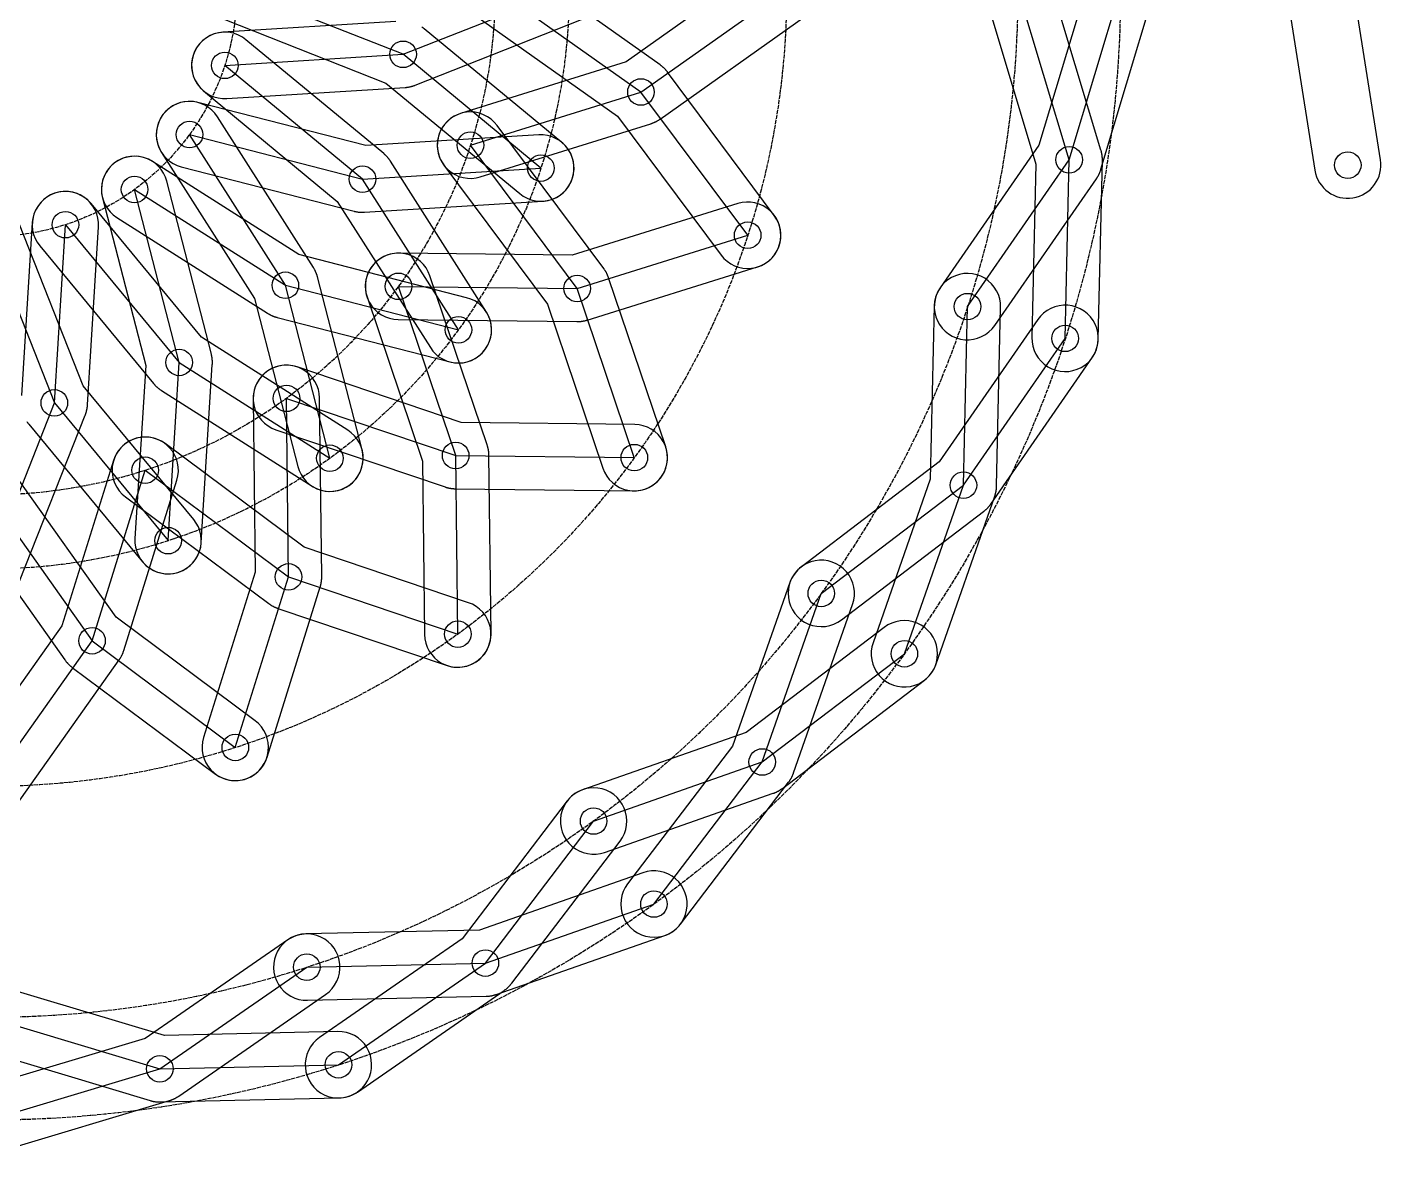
# Model space of a CAD drawing. Header units: millimetres. Extents: x -351 to 419, y -453 to 351.
# Drawn here: x 11.5 to 419.2, y -350.4 to -11.5 of the extents above; entities that cross this region are included whole.
import ezdxf

# ---------------------------------------------------------------- set-up
doc = ezdxf.new("R2010")
doc.units = ezdxf.units.MM
doc.linetypes.add('DASHED', pattern=[1.524, 1.27, -0.254])
for name, color, linetype in [('LINK', 1, 'Continuous'), ('SKELETON_25', 8, 'Continuous'), ('SKELETON_50', 8, 'Continuous'), ('SKELETON_95', 8, 'Continuous'), ('STATE_25', 3, 'Continuous'), ('STATE_50', 5, 'Continuous'), ('STATE_95', 5, 'Continuous')]:
    doc.layers.add(name, color=color, linetype=linetype)

msp = doc.modelspace()

# ---------------------------------------------------------------- linework, layer by layer
at = {"layer": 'LINK'}
for p, q in [((419.11, -51.57), (410.94, 0)), ((390.94, -1.56), (399.35, -54.7))]:
    msp.add_line(p, q, dxfattribs=at)
msp.add_circle((409.23, -53.14), 4, dxfattribs=at)
msp.add_arc((409.23, -53.14), 10, -171, 9, dxfattribs=at)
at = {"layer": 'SKELETON_25'}
for points in [[(71.08, -23.09), (124.77, -19.76), (174.81, 0)], [(166.26, -54.02), (124.77, -19.76), (74.73, 0)], [(141.43, -102.75), (112.56, -57.35), (71.08, -23.09)], [(102.75, -141.43), (89.33, -89.33), (60.46, -43.93)], [(60.46, -43.93), (112.56, -57.35), (166.26, -54.02)], [(54.02, -166.26), (57.35, -112.56), (43.93, -60.46)], [(43.93, -60.46), (89.33, -89.33), (141.43, -102.75)], [(0, -174.81), (19.76, -124.77), (23.09, -71.08)], [(23.09, -71.08), (57.35, -112.56), (102.75, -141.43)], [(0, -74.73), (19.76, -124.77), (54.02, -166.26)]]:
    msp.add_lwpolyline(points, dxfattribs=at)
at = {"layer": 'SKELETON_25', "linetype": 'DASHED'}
for radius in [174.81, 74.73]:
    msp.add_circle((0, 0), radius, dxfattribs=at)
at = {"layer": 'SKELETON_50'}
for points in [[(145.05, -47.13), (196.41, -31.11), (240.3, 0)], [(228.54, -74.26), (196.41, -31.11), (152.51, 0)], [(194.41, -141.25), (177.18, -90.28), (145.05, -47.13)], [(123.39, -89.65), (177.18, -90.28), (228.54, -74.26)], [(141.25, -194.41), (140.61, -140.61), (123.39, -89.65)], [(74.26, -228.54), (90.28, -177.18), (89.65, -123.39)], [(89.65, -123.39), (140.61, -140.61), (194.41, -141.25)], [(0, -240.3), (31.11, -196.41), (47.13, -145.05)], [(47.13, -145.05), (90.28, -177.18), (141.25, -194.41)], [(0, -152.51), (31.11, -196.41), (74.26, -228.54)]]:
    msp.add_lwpolyline(points, dxfattribs=at)
at = {"layer": 'SKELETON_50', "linetype": 'DASHED'}
for radius in [240.3, 152.51]:
    msp.add_circle((0, 0), radius, dxfattribs=at)
at = {"layer": 'SKELETON_95'}
for points in [[(294.73, -95.76), (325.35, -51.53), (340.81, 0)], [(324.13, -105.32), (325.35, -51.53), (309.89, 0)], [(275.72, -200.32), (293.5, -149.55), (294.73, -95.76)], [(250.71, -182.15), (293.5, -149.55), (324.13, -105.32)], [(200.32, -275.72), (232.93, -232.93), (250.71, -182.15)], [(182.15, -250.71), (232.93, -232.93), (275.72, -200.32)], [(105.32, -324.13), (149.55, -293.5), (182.15, -250.71)], [(95.76, -294.73), (149.55, -293.5), (200.32, -275.72)], [(0, -340.81), (51.53, -325.35), (95.76, -294.73)], [(0, -309.89), (51.53, -325.35), (105.32, -324.13)]]:
    msp.add_lwpolyline(points, dxfattribs=at)
at = {"layer": 'SKELETON_95', "linetype": 'DASHED'}
for radius in [340.81, 309.89]:
    msp.add_circle((0, 0), radius, dxfattribs=at)
at = {"layer": 'STATE_25'}
for points in [[(122.57, -9.88), (70.46, -13.11), (69.16, -13.28), (67.9, -13.61), (66.68, -14.11), (65.55, -14.76), (64.51, -15.55), (63.58, -16.47), (62.78, -17.51), (62.12, -18.64), (61.62, -19.85), (61.28, -21.11), (61.1, -22.41), (61.1, -23.71), (61.26, -25.01), (61.6, -26.28), (62.09, -27.49), (62.74, -28.62), (63.54, -29.66), (64.46, -30.59), (65.49, -31.39), (66.62, -32.05), (67.83, -32.55), (69.09, -32.9), (70.39, -33.07), (71.7, -33.07), (125.39, -29.74), (125.52, -29.73), (125.65, -29.72), (125.78, -29.71), (125.91, -29.7), (126.04, -29.68), (126.17, -29.66), (126.3, -29.64), (126.43, -29.62), (126.56, -29.6), (126.69, -29.58), (126.82, -29.55), (126.95, -29.52), (127.07, -29.49), (127.2, -29.46), (127.33, -29.43), (127.45, -29.4), (127.58, -29.36), (127.71, -29.32), (127.83, -29.28), (127.95, -29.24), (128.08, -29.2), (128.2, -29.16), (128.32, -29.11), (128.45, -29.06), (178.49, -9.3)], [(71.06, -9.3), (119.63, -28.48), (159.89, -61.73), (160.95, -62.5), (162.1, -63.12), (163.32, -63.58), (164.6, -63.88), (165.9, -64.01), (167.21, -63.97), (168.5, -63.77), (169.75, -63.39), (170.94, -62.85), (172.06, -62.17), (173.07, -61.34), (173.97, -60.39), (174.73, -59.33), (175.35, -58.17), (175.82, -56.95), (176.12, -55.68), (176.25, -54.38), (176.21, -53.07), (176, -51.78), (175.63, -50.53), (175.09, -49.33), (174.4, -48.22), (173.58, -47.21), (172.62, -46.31), (131.14, -12.05), (131.04, -11.97), (130.94, -11.89), (130.83, -11.81), (130.73, -11.73), (130.62, -11.65), (130.52, -11.58), (130.41, -11.5)], [(9.3, -178.49), (29.06, -128.45), (29.11, -128.32), (29.16, -128.2), (29.2, -128.08), (29.24, -127.95), (29.28, -127.83), (29.32, -127.71), (29.36, -127.58), (29.4, -127.45), (29.43, -127.33), (29.46, -127.2), (29.49, -127.07), (29.52, -126.95), (29.55, -126.82), (29.58, -126.69), (29.6, -126.56), (29.62, -126.43), (29.64, -126.3), (29.66, -126.17), (29.68, -126.04), (29.7, -125.91), (29.71, -125.78), (29.72, -125.65), (29.73, -125.52), (29.74, -125.39), (33.07, -71.7), (33.07, -70.39), (32.9, -69.09), (32.55, -67.83), (32.05, -66.62), (31.39, -65.49), (30.59, -64.46), (29.66, -63.54), (28.62, -62.74), (27.49, -62.09), (26.28, -61.6), (25.01, -61.26), (23.71, -61.1), (22.41, -61.1), (21.11, -61.28), (19.85, -61.62), (18.64, -62.12), (17.51, -62.78), (16.47, -63.58), (15.55, -64.51), (14.76, -65.55), (14.11, -66.68), (13.61, -67.9), (13.28, -69.16), (13.11, -70.46), (9.88, -122.57)], [(11.5, -130.41), (11.58, -130.52), (11.65, -130.62), (11.73, -130.73), (11.81, -130.83), (11.89, -130.94), (11.97, -131.04), (12.05, -131.14), (46.31, -172.62), (47.21, -173.58), (48.22, -174.4), (49.33, -175.09), (50.53, -175.63), (51.78, -176), (53.07, -176.21), (54.38, -176.25), (55.68, -176.12), (56.95, -175.82), (58.17, -175.35), (59.33, -174.73), (60.39, -173.97), (61.34, -173.07), (62.17, -172.06), (62.85, -170.94), (63.39, -169.75), (63.77, -168.5), (63.97, -167.21), (64.01, -165.9), (63.88, -164.6), (63.58, -163.32), (63.12, -162.1), (62.5, -160.95), (61.73, -159.89), (28.48, -119.63), (9.3, -71.06)]]:
    msp.add_lwpolyline(points, dxfattribs=at)
for points in [[(104.97, -64.05), (132.99, -108.12), (133.76, -109.17), (134.66, -110.12), (135.68, -110.94), (136.8, -111.62), (138, -112.15), (139.25, -112.51), (140.55, -112.71), (141.85, -112.74), (143.15, -112.6), (144.42, -112.29), (145.64, -111.82), (146.79, -111.19), (147.85, -110.42), (148.79, -109.51), (149.61, -108.5), (150.29, -107.38), (150.82, -106.18), (151.19, -104.93), (151.39, -103.63), (151.42, -102.32), (151.28, -101.02), (150.97, -99.75), (150.49, -98.53), (149.86, -97.39), (121, -51.99), (120.93, -51.88), (120.85, -51.77), (120.78, -51.66), (120.71, -51.55), (120.63, -51.45), (120.55, -51.34), (120.47, -51.24), (120.39, -51.13), (120.31, -51.03), (120.23, -50.93), (120.14, -50.83), (120.05, -50.73), (119.97, -50.63), (119.88, -50.54), (119.79, -50.44), (119.7, -50.35), (119.61, -50.26), (119.51, -50.16), (119.42, -50.07), (119.32, -49.99), (119.22, -49.9), (119.13, -49.81), (119.03, -49.73), (118.93, -49.64), (77.44, -15.38), (76.38, -14.62), (75.23, -14), (74.01, -13.53), (72.74, -13.23), (71.43, -13.1), (70.13, -13.14), (68.84, -13.35), (67.58, -13.72), (66.39, -14.26), (65.28, -14.95), (64.26, -15.77), (63.37, -16.73), (62.6, -17.79), (61.98, -18.94), (61.52, -20.16), (61.22, -21.43), (61.08, -22.74), (61.12, -24.04), (61.33, -25.34), (61.71, -26.59), (62.24, -27.78), (62.93, -28.89), (63.76, -29.91), (64.71, -30.8)], [(113.52, -47.27), (62.96, -34.24), (61.67, -34), (60.37, -33.93), (59.06, -34.03), (57.78, -34.29), (56.55, -34.73), (55.38, -35.32), (54.3, -36.05), (53.32, -36.92), (52.47, -37.92), (51.75, -39.01), (51.19, -40.19), (50.78, -41.43), (50.53, -42.72), (50.46, -44.02), (50.56, -45.33), (50.83, -46.61), (51.26, -47.84), (51.85, -49.01), (52.59, -50.09), (53.46, -51.07), (54.45, -51.92), (55.54, -52.64), (56.72, -53.2), (57.97, -53.61), (110.06, -67.04), (110.19, -67.07), (110.32, -67.1), (110.45, -67.13), (110.57, -67.15), (110.7, -67.18), (110.83, -67.2), (110.96, -67.22), (111.09, -67.24), (111.22, -67.26), (111.35, -67.28), (111.48, -67.29), (111.61, -67.31), (111.74, -67.32), (111.87, -67.33), (112, -67.34), (112.13, -67.34), (112.26, -67.35), (112.39, -67.35), (112.52, -67.35), (112.66, -67.35), (112.79, -67.35), (112.92, -67.35), (113.05, -67.34), (113.18, -67.33), (166.88, -64), (168.17, -63.83), (169.44, -63.5), (170.65, -63), (171.78, -62.35), (172.82, -61.56), (173.75, -60.64), (174.55, -59.6), (175.21, -58.47), (175.71, -57.27), (176.06, -56), (176.23, -54.71), (176.24, -53.4), (176.07, -52.1), (175.74, -50.84), (175.24, -49.63), (174.59, -48.49), (173.8, -47.45), (172.88, -46.52), (171.84, -45.72), (170.71, -45.07), (169.5, -44.56), (168.24, -44.22), (166.94, -44.04), (165.64, -44.04)], [(80.04, -93.36), (93.07, -143.92), (93.48, -145.16), (94.04, -146.34), (94.76, -147.44), (95.61, -148.43), (96.59, -149.3), (97.67, -150.04), (98.84, -150.63), (100.07, -151.06), (101.35, -151.33), (102.66, -151.43), (103.96, -151.35), (105.25, -151.11), (106.49, -150.7), (107.67, -150.13), (108.76, -149.42), (109.75, -148.56), (110.63, -147.59), (111.36, -146.51), (111.95, -145.34), (112.39, -144.11), (112.65, -142.83), (112.75, -141.52), (112.68, -140.22), (112.44, -138.93), (99.01, -86.83), (98.98, -86.71), (98.94, -86.58), (98.91, -86.45), (98.87, -86.33), (98.83, -86.2), (98.79, -86.08), (98.74, -85.96), (98.7, -85.83), (98.65, -85.71), (98.6, -85.59), (98.55, -85.47), (98.5, -85.35), (98.45, -85.23), (98.39, -85.11), (98.34, -84.99), (98.28, -84.87), (98.22, -84.76), (98.16, -84.64), (98.1, -84.53), (98.04, -84.41), (97.97, -84.3), (97.9, -84.18), (97.84, -84.07), (97.77, -83.96), (68.9, -38.56), (68.13, -37.51), (67.22, -36.56), (66.2, -35.74), (65.09, -35.06), (63.89, -34.53), (62.63, -34.17), (61.34, -33.97), (60.03, -33.94), (58.73, -34.08), (57.46, -34.39), (56.24, -34.86), (55.1, -35.49), (54.04, -36.26), (53.09, -37.17), (52.27, -38.18), (51.6, -39.3), (51.07, -40.5), (50.7, -41.75), (50.5, -43.05), (50.47, -44.36), (50.61, -45.66), (50.92, -46.93), (51.39, -48.15), (52.02, -49.29)], [(47.27, -113.52), (44.04, -165.64), (44.04, -166.94), (44.22, -168.24), (44.56, -169.5), (45.07, -170.71), (45.72, -171.84), (46.52, -172.88), (47.45, -173.8), (48.49, -174.59), (49.63, -175.24), (50.84, -175.74), (52.1, -176.07), (53.4, -176.24), (54.71, -176.23), (56, -176.06), (57.27, -175.71), (58.47, -175.21), (59.6, -174.55), (60.64, -173.75), (61.56, -172.82), (62.35, -171.78), (63, -170.65), (63.5, -169.44), (63.83, -168.17), (64, -166.88), (67.33, -113.18), (67.34, -113.05), (67.35, -112.92), (67.35, -112.79), (67.35, -112.66), (67.35, -112.52), (67.35, -112.39), (67.35, -112.26), (67.34, -112.13), (67.34, -112), (67.33, -111.87), (67.32, -111.74), (67.31, -111.61), (67.29, -111.48), (67.28, -111.35), (67.26, -111.22), (67.24, -111.09), (67.22, -110.96), (67.2, -110.83), (67.18, -110.7), (67.15, -110.57), (67.13, -110.45), (67.1, -110.32), (67.07, -110.19), (67.04, -110.06), (53.61, -57.97), (53.2, -56.72), (52.64, -55.54), (51.92, -54.45), (51.07, -53.46), (50.09, -52.59), (49.01, -51.85), (47.84, -51.26), (46.61, -50.83), (45.33, -50.56), (44.02, -50.46), (42.72, -50.53), (41.43, -50.78), (40.19, -51.19), (39.01, -51.75), (37.92, -52.47), (36.92, -53.32), (36.05, -54.3), (35.32, -55.38), (34.73, -56.55), (34.29, -57.78), (34.03, -59.06), (33.93, -60.37), (34, -61.67), (34.24, -62.96)], [(93.36, -80.04), (49.29, -52.02), (48.15, -51.39), (46.93, -50.92), (45.66, -50.61), (44.36, -50.47), (43.05, -50.5), (41.75, -50.7), (40.5, -51.07), (39.3, -51.6), (38.18, -52.27), (37.17, -53.09), (36.26, -54.04), (35.49, -55.1), (34.86, -56.24), (34.39, -57.46), (34.08, -58.73), (33.94, -60.03), (33.97, -61.34), (34.17, -62.63), (34.53, -63.89), (35.06, -65.09), (35.74, -66.2), (36.56, -67.22), (37.51, -68.13), (38.56, -68.9), (83.96, -97.77), (84.07, -97.84), (84.18, -97.9), (84.3, -97.97), (84.41, -98.04), (84.53, -98.1), (84.64, -98.16), (84.76, -98.22), (84.87, -98.28), (84.99, -98.34), (85.11, -98.39), (85.23, -98.45), (85.35, -98.5), (85.47, -98.55), (85.59, -98.6), (85.71, -98.65), (85.83, -98.7), (85.96, -98.74), (86.08, -98.79), (86.2, -98.83), (86.33, -98.87), (86.45, -98.91), (86.58, -98.94), (86.71, -98.98), (86.83, -99.01), (138.93, -112.44), (140.22, -112.68), (141.52, -112.75), (142.83, -112.65), (144.11, -112.39), (145.34, -111.95), (146.51, -111.36), (147.59, -110.63), (148.56, -109.75), (149.42, -108.76), (150.13, -107.67), (150.7, -106.49), (151.11, -105.25), (151.35, -103.96), (151.43, -102.66), (151.33, -101.35), (151.06, -100.07), (150.63, -98.84), (150.04, -97.67), (149.3, -96.59), (148.43, -95.61), (147.44, -94.76), (146.34, -94.04), (145.16, -93.48), (143.92, -93.07)], [(64.05, -104.97), (30.8, -64.71), (29.91, -63.76), (28.89, -62.93), (27.78, -62.24), (26.59, -61.71), (25.34, -61.33), (24.04, -61.12), (22.74, -61.08), (21.43, -61.22), (20.16, -61.52), (18.94, -61.98), (17.79, -62.6), (16.73, -63.37), (15.77, -64.26), (14.95, -65.28), (14.26, -66.39), (13.72, -67.58), (13.35, -68.84), (13.14, -70.13), (13.1, -71.43), (13.23, -72.74), (13.53, -74.01), (14, -75.23), (14.62, -76.38), (15.38, -77.44), (49.64, -118.93), (49.73, -119.03), (49.81, -119.13), (49.9, -119.22), (49.99, -119.32), (50.07, -119.42), (50.16, -119.51), (50.26, -119.61), (50.35, -119.7), (50.44, -119.79), (50.54, -119.88), (50.63, -119.97), (50.73, -120.05), (50.83, -120.14), (50.93, -120.23), (51.03, -120.31), (51.13, -120.39), (51.24, -120.47), (51.34, -120.55), (51.45, -120.63), (51.55, -120.71), (51.66, -120.78), (51.77, -120.85), (51.88, -120.93), (51.99, -121), (97.39, -149.86), (98.53, -150.49), (99.75, -150.97), (101.02, -151.28), (102.32, -151.42), (103.63, -151.39), (104.93, -151.19), (106.18, -150.82), (107.38, -150.29), (108.5, -149.61), (109.51, -148.79), (110.42, -147.85), (111.19, -146.79), (111.82, -145.64), (112.29, -144.42), (112.6, -143.15), (112.74, -141.85), (112.71, -140.55), (112.51, -139.25), (112.15, -138), (111.62, -136.8), (110.94, -135.68), (110.12, -134.66), (109.17, -133.76), (108.12, -132.99)]]:
    msp.add_lwpolyline(points, close=True, dxfattribs=at)
for centre in [(124.77, -19.76), (124.77, -19.76), (71.08, -23.09), (71.08, -23.09), (60.46, -43.93), (60.46, -43.93), (166.26, -54.02), (166.26, -54.02), (43.93, -60.46), (43.93, -60.46), (112.56, -57.35), (112.56, -57.35), (23.09, -71.08), (23.09, -71.08), (89.33, -89.33), (89.33, -89.33), (141.43, -102.75), (141.43, -102.75), (57.35, -112.56), (57.35, -112.56), (19.76, -124.77), (19.76, -124.77), (102.75, -141.43), (102.75, -141.43), (54.02, -166.26), (54.02, -166.26)]:
    msp.add_circle(centre, 4, dxfattribs=at)
at = {"layer": 'STATE_50'}
for points in [[(234.52, 8.16), (191.92, -22.03), (142.07, -37.58), (140.85, -38.05), (139.7, -38.68), (138.65, -39.45), (137.7, -40.35), (136.88, -41.37), (136.19, -42.48), (135.66, -43.68), (135.29, -44.94), (135.09, -46.23), (135.06, -47.54), (135.2, -48.84), (135.5, -50.11), (135.97, -51.33), (136.6, -52.48), (137.37, -53.53), (138.27, -54.48), (139.29, -55.3), (140.41, -55.99), (141.6, -56.52), (142.86, -56.89), (144.15, -57.09), (145.46, -57.12), (146.76, -56.98), (148.03, -56.68), (199.39, -40.65), (199.51, -40.61), (199.64, -40.57), (199.76, -40.53), (199.88, -40.49), (200, -40.44), (200.13, -40.39), (200.25, -40.34), (200.37, -40.29), (200.49, -40.24), (200.61, -40.18), (200.73, -40.13), (200.84, -40.07), (200.96, -40.01), (201.08, -39.95), (201.19, -39.89), (201.31, -39.83), (201.42, -39.76), (201.53, -39.7), (201.64, -39.63), (201.76, -39.56), (201.87, -39.49), (201.98, -39.42), (202.08, -39.34), (202.19, -39.27), (246.09, -8.16)], [(146.73, -8.16), (189.33, -38.35), (220.52, -80.23), (221.37, -81.23), (222.34, -82.1), (223.42, -82.85), (224.58, -83.44), (225.81, -83.88), (227.09, -84.15), (228.4, -84.26), (229.7, -84.19), (230.99, -83.95), (232.24, -83.55), (233.42, -82.99), (234.51, -82.28), (235.51, -81.43), (236.39, -80.46), (237.13, -79.38), (237.72, -78.22), (238.16, -76.98), (238.44, -75.71), (238.54, -74.4), (238.47, -73.1), (238.24, -71.81), (237.83, -70.56), (237.27, -69.38), (236.56, -68.29), (204.43, -25.14), (204.35, -25.03), (204.27, -24.93), (204.19, -24.83), (204.11, -24.72), (204.02, -24.62), (203.94, -24.52), (203.85, -24.43), (203.76, -24.33), (203.67, -24.23), (203.58, -24.14), (203.49, -24.05), (203.4, -23.95), (203.3, -23.86), (203.21, -23.77), (203.11, -23.69), (203.01, -23.6), (202.91, -23.51), (202.81, -23.43), (202.71, -23.34), (202.61, -23.26), (202.51, -23.18), (202.4, -23.1), (202.3, -23.03), (202.19, -22.95), (158.3, 8.16)], [(8.16, -246.09), (39.27, -202.19), (39.34, -202.08), (39.42, -201.98), (39.49, -201.87), (39.56, -201.76), (39.63, -201.64), (39.7, -201.53), (39.76, -201.42), (39.83, -201.31), (39.89, -201.19), (39.95, -201.08), (40.01, -200.96), (40.07, -200.84), (40.13, -200.73), (40.18, -200.61), (40.24, -200.49), (40.29, -200.37), (40.34, -200.25), (40.39, -200.13), (40.44, -200), (40.49, -199.88), (40.53, -199.76), (40.57, -199.64), (40.61, -199.51), (40.65, -199.39), (56.68, -148.03), (56.98, -146.76), (57.12, -145.46), (57.09, -144.15), (56.89, -142.86), (56.52, -141.6), (55.99, -140.41), (55.3, -139.29), (54.48, -138.27), (53.53, -137.37), (52.48, -136.6), (51.33, -135.97), (50.11, -135.5), (48.84, -135.2), (47.54, -135.06), (46.23, -135.09), (44.94, -135.29), (43.68, -135.66), (42.48, -136.19), (41.37, -136.88), (40.35, -137.7), (39.45, -138.65), (38.68, -139.7), (38.05, -140.85), (37.58, -142.07), (22.03, -191.92), (-8.16, -234.52)], [(-8.16, -158.3), (22.95, -202.19), (23.03, -202.3), (23.1, -202.4), (23.18, -202.51), (23.26, -202.61), (23.34, -202.71), (23.43, -202.81), (23.51, -202.91), (23.6, -203.01), (23.69, -203.11), (23.77, -203.21), (23.86, -203.3), (23.95, -203.4), (24.05, -203.49), (24.14, -203.58), (24.23, -203.67), (24.33, -203.76), (24.43, -203.85), (24.52, -203.94), (24.62, -204.02), (24.72, -204.11), (24.83, -204.19), (24.93, -204.27), (25.03, -204.35), (25.14, -204.43), (68.29, -236.56), (69.38, -237.27), (70.56, -237.83), (71.81, -238.24), (73.1, -238.47), (74.4, -238.54), (75.71, -238.44), (76.98, -238.16), (78.22, -237.72), (79.38, -237.13), (80.46, -236.39), (81.43, -235.51), (82.28, -234.51), (82.99, -233.42), (83.55, -232.24), (83.95, -230.99), (84.19, -229.7), (84.26, -228.4), (84.15, -227.09), (83.88, -225.81), (83.44, -224.58), (82.85, -223.42), (82.1, -222.34), (81.23, -221.37), (80.23, -220.52), (38.35, -189.33), (8.16, -146.73)]]:
    msp.add_lwpolyline(points, dxfattribs=at)
for points in [[(168.22, -94.98), (184.94, -144.45), (185.43, -145.66), (186.09, -146.79), (186.88, -147.83), (187.81, -148.76), (188.84, -149.55), (189.97, -150.21), (191.18, -150.71), (192.45, -151.05), (193.74, -151.22), (195.05, -151.23), (196.35, -151.06), (197.61, -150.72), (198.82, -150.22), (199.95, -149.57), (200.99, -148.77), (201.92, -147.85), (202.72, -146.81), (203.37, -145.68), (203.87, -144.47), (204.21, -143.21), (204.39, -141.91), (204.39, -140.61), (204.22, -139.31), (203.88, -138.04), (186.66, -87.08), (186.61, -86.95), (186.57, -86.83), (186.52, -86.71), (186.48, -86.59), (186.43, -86.46), (186.38, -86.34), (186.32, -86.22), (186.27, -86.1), (186.21, -85.99), (186.16, -85.87), (186.1, -85.75), (186.04, -85.63), (185.98, -85.52), (185.91, -85.4), (185.85, -85.29), (185.78, -85.18), (185.72, -85.07), (185.65, -84.95), (185.58, -84.84), (185.5, -84.73), (185.43, -84.63), (185.36, -84.52), (185.28, -84.41), (185.2, -84.31), (153.07, -41.16), (152.22, -40.16), (151.25, -39.28), (150.17, -38.54), (149.01, -37.95), (147.78, -37.51), (146.5, -37.23), (145.19, -37.13), (143.89, -37.2), (142.6, -37.43), (141.36, -37.84), (140.17, -38.4), (139.08, -39.11), (138.08, -39.96), (137.2, -40.93), (136.46, -42.01), (135.87, -43.17), (135.43, -44.4), (135.16, -45.68), (135.05, -46.99), (135.12, -48.29), (135.35, -49.58), (135.76, -50.82), (136.32, -52), (137.03, -53.1)], [(175.72, -80.26), (123.5, -79.65), (122.2, -79.72), (120.91, -79.96), (119.67, -80.36), (118.49, -80.93), (117.39, -81.64), (116.4, -82.49), (115.53, -83.46), (114.79, -84.54), (114.19, -85.71), (113.76, -86.94), (113.49, -88.22), (113.39, -89.53), (113.46, -90.83), (113.7, -92.12), (114.1, -93.36), (114.67, -94.54), (115.38, -95.64), (116.23, -96.63), (117.21, -97.51), (118.28, -98.25), (119.45, -98.84), (120.68, -99.27), (121.96, -99.54), (123.27, -99.64), (177.07, -100.28), (177.2, -100.28), (177.33, -100.28), (177.46, -100.28), (177.59, -100.27), (177.72, -100.26), (177.85, -100.26), (177.98, -100.25), (178.11, -100.24), (178.24, -100.22), (178.37, -100.21), (178.5, -100.19), (178.63, -100.17), (178.76, -100.15), (178.89, -100.13), (179.02, -100.11), (179.15, -100.08), (179.27, -100.06), (179.4, -100.03), (179.53, -100), (179.66, -99.97), (179.78, -99.94), (179.91, -99.9), (180.04, -99.86), (180.16, -99.83), (231.52, -83.8), (232.74, -83.33), (233.89, -82.71), (234.95, -81.94), (235.89, -81.04), (236.72, -80.02), (237.4, -78.9), (237.93, -77.71), (238.3, -76.45), (238.5, -75.16), (238.53, -73.85), (238.4, -72.55), (238.09, -71.28), (237.62, -70.06), (236.99, -68.91), (236.22, -67.85), (235.32, -66.91), (234.3, -66.08), (233.19, -65.4), (231.99, -64.87), (230.74, -64.5), (229.44, -64.3), (228.14, -64.27), (226.84, -64.4), (225.56, -64.71)], [(130.63, -142.31), (131.25, -194.53), (131.35, -195.83), (131.62, -197.11), (132.05, -198.34), (132.65, -199.51), (133.39, -200.59), (134.26, -201.56), (135.25, -202.41), (136.35, -203.13), (137.53, -203.69), (138.77, -204.1), (140.06, -204.34), (141.36, -204.41), (142.67, -204.31), (143.95, -204.04), (145.18, -203.6), (146.35, -203.01), (147.43, -202.27), (148.4, -201.4), (149.25, -200.4), (149.97, -199.31), (150.53, -198.13), (150.94, -196.88), (151.18, -195.6), (151.25, -194.29), (150.61, -140.5), (150.61, -140.36), (150.61, -140.23), (150.6, -140.1), (150.59, -139.97), (150.58, -139.84), (150.57, -139.71), (150.56, -139.58), (150.55, -139.45), (150.53, -139.32), (150.51, -139.19), (150.49, -139.06), (150.47, -138.93), (150.45, -138.8), (150.42, -138.68), (150.4, -138.55), (150.37, -138.42), (150.34, -138.29), (150.31, -138.16), (150.28, -138.04), (150.24, -137.91), (150.21, -137.79), (150.17, -137.66), (150.13, -137.54), (150.09, -137.41), (132.86, -86.44), (132.36, -85.23), (131.71, -84.1), (130.91, -83.06), (129.99, -82.14), (128.95, -81.34), (127.82, -80.68), (126.61, -80.18), (125.35, -79.84), (124.05, -79.67), (122.75, -79.67), (121.45, -79.84), (120.18, -80.17), (118.98, -80.67), (117.84, -81.32), (116.8, -82.12), (115.88, -83.04), (115.08, -84.08), (114.42, -85.21), (113.92, -86.42), (113.58, -87.68), (113.41, -88.98), (113.41, -90.29), (113.58, -91.58), (113.91, -92.85)], [(80.26, -175.72), (64.71, -225.56), (64.4, -226.84), (64.27, -228.14), (64.3, -229.44), (64.5, -230.74), (64.87, -231.99), (65.4, -233.19), (66.08, -234.3), (66.91, -235.32), (67.85, -236.22), (68.91, -236.99), (70.06, -237.62), (71.28, -238.09), (72.55, -238.4), (73.85, -238.53), (75.16, -238.5), (76.45, -238.3), (77.71, -237.93), (78.9, -237.4), (80.02, -236.72), (81.04, -235.89), (81.94, -234.95), (82.71, -233.89), (83.33, -232.74), (83.8, -231.52), (99.83, -180.16), (99.86, -180.04), (99.9, -179.91), (99.94, -179.78), (99.97, -179.66), (100, -179.53), (100.03, -179.4), (100.06, -179.27), (100.08, -179.15), (100.11, -179.02), (100.13, -178.89), (100.15, -178.76), (100.17, -178.63), (100.19, -178.5), (100.21, -178.37), (100.22, -178.24), (100.24, -178.11), (100.25, -177.98), (100.26, -177.85), (100.26, -177.72), (100.27, -177.59), (100.28, -177.46), (100.28, -177.33), (100.28, -177.2), (100.28, -177.07), (99.64, -123.27), (99.54, -121.96), (99.27, -120.68), (98.84, -119.45), (98.25, -118.28), (97.51, -117.21), (96.63, -116.23), (95.64, -115.38), (94.54, -114.67), (93.36, -114.1), (92.12, -113.7), (90.83, -113.46), (89.53, -113.39), (88.22, -113.49), (86.94, -113.76), (85.71, -114.19), (84.54, -114.79), (83.46, -115.53), (82.49, -116.4), (81.64, -117.39), (80.93, -118.49), (80.36, -119.67), (79.96, -120.91), (79.72, -122.2), (79.65, -123.5)], [(142.31, -130.63), (92.85, -113.91), (91.58, -113.58), (90.29, -113.41), (88.98, -113.41), (87.68, -113.58), (86.42, -113.92), (85.21, -114.42), (84.08, -115.08), (83.04, -115.88), (82.12, -116.8), (81.32, -117.84), (80.67, -118.98), (80.17, -120.18), (79.84, -121.45), (79.67, -122.75), (79.67, -124.05), (79.84, -125.35), (80.18, -126.61), (80.68, -127.82), (81.34, -128.95), (82.14, -129.99), (83.06, -130.91), (84.1, -131.71), (85.23, -132.36), (86.44, -132.86), (137.41, -150.09), (137.54, -150.13), (137.66, -150.17), (137.79, -150.21), (137.91, -150.24), (138.04, -150.28), (138.16, -150.31), (138.29, -150.34), (138.42, -150.37), (138.55, -150.4), (138.68, -150.42), (138.8, -150.45), (138.93, -150.47), (139.06, -150.49), (139.19, -150.51), (139.32, -150.53), (139.45, -150.55), (139.58, -150.56), (139.71, -150.57), (139.84, -150.58), (139.97, -150.59), (140.1, -150.6), (140.23, -150.61), (140.36, -150.61), (140.5, -150.61), (194.29, -151.25), (195.6, -151.18), (196.88, -150.94), (198.13, -150.53), (199.31, -149.97), (200.4, -149.25), (201.4, -148.4), (202.27, -147.43), (203.01, -146.35), (203.6, -145.18), (204.04, -143.95), (204.31, -142.67), (204.41, -141.36), (204.34, -140.06), (204.1, -138.77), (203.69, -137.53), (203.13, -136.35), (202.41, -135.25), (201.56, -134.26), (200.59, -133.39), (199.51, -132.65), (198.34, -132.05), (197.11, -131.62), (195.83, -131.35), (194.53, -131.25)], [(94.98, -168.22), (53.1, -137.03), (52, -136.32), (50.82, -135.76), (49.58, -135.35), (48.29, -135.12), (46.99, -135.05), (45.68, -135.16), (44.4, -135.43), (43.17, -135.87), (42.01, -136.46), (40.93, -137.2), (39.96, -138.08), (39.11, -139.08), (38.4, -140.17), (37.84, -141.36), (37.43, -142.6), (37.2, -143.89), (37.13, -145.19), (37.23, -146.5), (37.51, -147.78), (37.95, -149.01), (38.54, -150.17), (39.28, -151.25), (40.16, -152.22), (41.16, -153.07), (84.31, -185.2), (84.41, -185.28), (84.52, -185.36), (84.63, -185.43), (84.73, -185.5), (84.84, -185.58), (84.95, -185.65), (85.07, -185.72), (85.18, -185.78), (85.29, -185.85), (85.4, -185.91), (85.52, -185.98), (85.63, -186.04), (85.75, -186.1), (85.87, -186.16), (85.99, -186.21), (86.1, -186.27), (86.22, -186.32), (86.34, -186.38), (86.46, -186.43), (86.59, -186.48), (86.71, -186.52), (86.83, -186.57), (86.95, -186.61), (87.08, -186.66), (138.04, -203.88), (139.31, -204.22), (140.61, -204.39), (141.91, -204.39), (143.21, -204.21), (144.47, -203.87), (145.68, -203.37), (146.81, -202.72), (147.85, -201.92), (148.77, -200.99), (149.57, -199.95), (150.22, -198.82), (150.72, -197.61), (151.06, -196.35), (151.23, -195.05), (151.22, -193.74), (151.05, -192.45), (150.71, -191.18), (150.21, -189.97), (149.55, -188.84), (148.76, -187.81), (147.83, -186.88), (146.79, -186.09), (145.66, -185.43), (144.45, -184.94)]]:
    msp.add_lwpolyline(points, close=True, dxfattribs=at)
for centre in [(196.41, -31.11), (196.41, -31.11), (145.05, -47.13), (145.05, -47.13), (228.54, -74.26), (228.54, -74.26), (123.39, -89.65), (123.39, -89.65), (177.18, -90.28), (177.18, -90.28), (89.65, -123.39), (89.65, -123.39), (140.61, -140.61), (140.61, -140.61), (194.41, -141.25), (194.41, -141.25), (47.13, -145.05), (47.13, -145.05), (90.28, -177.18), (90.28, -177.18), (141.25, -194.41), (141.25, -194.41), (31.11, -196.41), (31.11, -196.41), (74.26, -228.54), (74.26, -228.54)]:
    msp.add_circle(centre, 4, dxfattribs=at)
at = {"layer": 'STATE_95'}
for points in [[(331.23, 2.87), (316.23, -47.14), (286.5, -90.07), (285.83, -91.19), (285.31, -92.39), (284.95, -93.65), (284.76, -94.94), (284.74, -96.25), (284.89, -97.55), (285.2, -98.82), (285.68, -100.04), (286.32, -101.18), (287.1, -102.23), (288.01, -103.17), (289.03, -103.98), (290.15, -104.66), (291.35, -105.18), (292.61, -105.54), (293.91, -105.73), (295.21, -105.75), (296.51, -105.6), (297.78, -105.28), (299, -104.8), (300.14, -104.17), (301.19, -103.39), (302.13, -102.48), (302.95, -101.45), (333.57, -57.22), (333.65, -57.12), (333.72, -57.01), (333.79, -56.9), (333.86, -56.79), (333.93, -56.67), (334, -56.56), (334.06, -56.45), (334.12, -56.33), (334.19, -56.22), (334.25, -56.1), (334.31, -55.98), (334.36, -55.87), (334.42, -55.75), (334.47, -55.63), (334.53, -55.51), (334.58, -55.39), (334.63, -55.27), (334.68, -55.15), (334.72, -55.02), (334.77, -54.9), (334.81, -54.78), (334.85, -54.65), (334.89, -54.53), (334.93, -54.4), (350.39, -2.87)], [(300.31, -2.87), (315.32, -52.89), (314.13, -105.09), (314.19, -106.4), (314.42, -107.69), (314.81, -108.93), (315.36, -110.12), (316.06, -111.22), (316.9, -112.23), (317.87, -113.11), (318.94, -113.86), (320.1, -114.47), (321.33, -114.92), (322.6, -115.2), (323.91, -115.31), (325.21, -115.26), (326.5, -115.03), (327.75, -114.64), (328.93, -114.09), (330.04, -113.39), (331.04, -112.55), (331.93, -111.58), (332.68, -110.51), (333.28, -109.35), (333.73, -108.12), (334.01, -106.85), (334.13, -105.54), (335.35, -51.76), (335.35, -51.63), (335.35, -51.5), (335.35, -51.36), (335.35, -51.23), (335.34, -51.1), (335.34, -50.97), (335.33, -50.84), (335.32, -50.71), (335.31, -50.58), (335.29, -50.45), (335.28, -50.32), (335.26, -50.19), (335.24, -50.06), (335.22, -49.93), (335.2, -49.8), (335.18, -49.67), (335.15, -49.55), (335.13, -49.42), (335.1, -49.29), (335.07, -49.16), (335.04, -49.04), (335, -48.91), (334.97, -48.78), (334.93, -48.66), (319.47, 2.87)], [(2.87, -350.39), (54.4, -334.93), (54.53, -334.89), (54.65, -334.85), (54.78, -334.81), (54.9, -334.77), (55.02, -334.72), (55.15, -334.68), (55.27, -334.63), (55.39, -334.58), (55.51, -334.53), (55.63, -334.47), (55.75, -334.42), (55.87, -334.36), (55.98, -334.31), (56.1, -334.25), (56.22, -334.19), (56.33, -334.12), (56.45, -334.06), (56.56, -334), (56.67, -333.93), (56.79, -333.86), (56.9, -333.79), (57.01, -333.72), (57.12, -333.65), (57.22, -333.57), (101.45, -302.95), (102.48, -302.13), (103.39, -301.19), (104.17, -300.14), (104.8, -299), (105.28, -297.78), (105.6, -296.51), (105.75, -295.21), (105.73, -293.91), (105.54, -292.61), (105.18, -291.35), (104.66, -290.15), (103.98, -289.03), (103.17, -288.01), (102.23, -287.1), (101.18, -286.32), (100.04, -285.68), (98.82, -285.2), (97.55, -284.89), (96.25, -284.74), (94.94, -284.76), (93.65, -284.95), (92.39, -285.31), (91.19, -285.83), (90.07, -286.5), (47.14, -316.23), (-2.87, -331.23)], [(-2.87, -319.47), (48.66, -334.93), (48.78, -334.97), (48.91, -335), (49.04, -335.04), (49.16, -335.07), (49.29, -335.1), (49.42, -335.13), (49.55, -335.15), (49.67, -335.18), (49.8, -335.2), (49.93, -335.22), (50.06, -335.24), (50.19, -335.26), (50.32, -335.28), (50.45, -335.29), (50.58, -335.31), (50.71, -335.32), (50.84, -335.33), (50.97, -335.34), (51.1, -335.34), (51.23, -335.35), (51.36, -335.35), (51.5, -335.35), (51.63, -335.35), (51.76, -335.35), (105.54, -334.13), (106.85, -334.01), (108.12, -333.73), (109.35, -333.28), (110.51, -332.68), (111.58, -331.93), (112.55, -331.04), (113.39, -330.04), (114.09, -328.93), (114.64, -327.75), (115.03, -326.5), (115.26, -325.21), (115.31, -323.91), (115.2, -322.6), (114.92, -321.33), (114.47, -320.1), (113.86, -318.94), (113.11, -317.87), (112.23, -316.9), (111.22, -316.06), (110.12, -315.36), (108.93, -314.81), (107.69, -314.42), (106.4, -314.19), (105.09, -314.13), (52.89, -315.32), (2.87, -300.31)]]:
    msp.add_lwpolyline(points, dxfattribs=at)
for points in [[(283.54, -147.74), (266.29, -197.02), (265.93, -198.28), (265.75, -199.58), (265.74, -200.88), (265.9, -202.18), (266.22, -203.45), (266.71, -204.66), (267.36, -205.8), (268.14, -206.85), (269.06, -207.78), (270.09, -208.59), (271.21, -209.25), (272.42, -209.76), (273.68, -210.11), (274.97, -210.3), (276.28, -210.31), (277.58, -210.15), (278.85, -209.82), (280.06, -209.34), (281.2, -208.69), (282.24, -207.91), (283.18, -206.99), (283.98, -205.96), (284.65, -204.83), (285.16, -203.63), (302.94, -152.85), (302.99, -152.73), (303.03, -152.61), (303.07, -152.48), (303.1, -152.35), (303.14, -152.23), (303.17, -152.1), (303.21, -151.98), (303.24, -151.85), (303.27, -151.72), (303.29, -151.59), (303.32, -151.46), (303.34, -151.34), (303.37, -151.21), (303.39, -151.08), (303.41, -150.95), (303.42, -150.82), (303.44, -150.69), (303.45, -150.56), (303.47, -150.43), (303.48, -150.3), (303.49, -150.17), (303.49, -150.04), (303.5, -149.91), (303.5, -149.78), (304.72, -95.99), (304.67, -94.68), (304.44, -93.39), (304.05, -92.15), (303.5, -90.96), (302.79, -89.86), (301.96, -88.85), (300.99, -87.97), (299.92, -87.22), (298.76, -86.61), (297.53, -86.16), (296.26, -85.88), (294.95, -85.76), (293.65, -85.82), (292.36, -86.05), (291.11, -86.44), (289.92, -86.99), (288.82, -87.69), (287.82, -88.53), (286.93, -89.5), (286.18, -90.57), (285.58, -91.73), (285.13, -92.96), (284.84, -94.23), (284.73, -95.54)], [(286.19, -142.55), (244.65, -174.2), (243.66, -175.05), (242.8, -176.04), (242.07, -177.12), (241.48, -178.29), (241.06, -179.53), (240.8, -180.81), (240.71, -182.12), (240.79, -183.42), (241.04, -184.7), (241.46, -185.94), (242.03, -187.12), (242.75, -188.21), (243.61, -189.2), (244.59, -190.06), (245.68, -190.79), (246.85, -191.38), (248.09, -191.8), (249.37, -192.06), (250.67, -192.15), (251.98, -192.07), (253.26, -191.82), (254.5, -191.4), (255.68, -190.83), (256.77, -190.11), (299.56, -157.5), (299.67, -157.42), (299.77, -157.34), (299.87, -157.26), (299.97, -157.17), (300.07, -157.09), (300.17, -157), (300.27, -156.92), (300.36, -156.83), (300.46, -156.74), (300.55, -156.64), (300.64, -156.55), (300.73, -156.46), (300.82, -156.36), (300.91, -156.27), (301, -156.17), (301.09, -156.07), (301.17, -155.97), (301.25, -155.87), (301.34, -155.77), (301.42, -155.66), (301.5, -155.56), (301.57, -155.45), (301.65, -155.35), (301.73, -155.24), (332.35, -111.01), (333.03, -109.89), (333.55, -108.69), (333.91, -107.43), (334.1, -106.14), (334.12, -104.83), (333.97, -103.53), (333.65, -102.26), (333.17, -101.04), (332.54, -99.9), (331.76, -98.85), (330.85, -97.91), (329.83, -97.1), (328.7, -96.42), (327.5, -95.9), (326.25, -95.54), (324.95, -95.35), (323.64, -95.33), (322.34, -95.48), (321.08, -95.8), (319.86, -96.28), (318.72, -96.91), (317.66, -97.69), (316.72, -98.6), (315.91, -99.62)], [(224.01, -228.13), (192.37, -269.66), (191.65, -270.75), (191.07, -271.93), (190.66, -273.17), (190.41, -274.45), (190.32, -275.76), (190.41, -277.06), (190.67, -278.35), (191.1, -279.58), (191.68, -280.75), (192.41, -281.84), (193.28, -282.82), (194.26, -283.68), (195.36, -284.4), (196.53, -284.98), (197.77, -285.39), (199.05, -285.64), (200.36, -285.72), (201.66, -285.63), (202.95, -285.37), (204.18, -284.95), (205.35, -284.37), (206.44, -283.64), (207.42, -282.77), (208.28, -281.78), (240.88, -238.99), (240.96, -238.88), (241.04, -238.78), (241.11, -238.67), (241.19, -238.56), (241.26, -238.45), (241.33, -238.34), (241.4, -238.23), (241.47, -238.12), (241.54, -238.01), (241.6, -237.9), (241.67, -237.78), (241.73, -237.67), (241.79, -237.55), (241.85, -237.44), (241.91, -237.32), (241.97, -237.2), (242.02, -237.08), (242.08, -236.96), (242.13, -236.84), (242.18, -236.72), (242.23, -236.6), (242.28, -236.48), (242.32, -236.36), (242.36, -236.23), (260.15, -185.46), (260.5, -184.2), (260.68, -182.9), (260.69, -181.59), (260.53, -180.29), (260.21, -179.03), (259.72, -177.81), (259.08, -176.67), (258.29, -175.63), (257.37, -174.7), (256.34, -173.89), (255.22, -173.22), (254.01, -172.71), (252.75, -172.36), (251.46, -172.18), (250.15, -172.17), (248.85, -172.32), (247.58, -172.65), (246.37, -173.14), (245.23, -173.78), (244.19, -174.57), (243.25, -175.48), (242.45, -176.52), (241.78, -177.64), (241.27, -178.85)], [(228.13, -224.01), (178.85, -241.27), (177.64, -241.78), (176.52, -242.45), (175.48, -243.25), (174.57, -244.19), (173.78, -245.23), (173.14, -246.37), (172.65, -247.58), (172.32, -248.85), (172.17, -250.15), (172.18, -251.46), (172.36, -252.75), (172.71, -254.01), (173.22, -255.22), (173.89, -256.34), (174.7, -257.37), (175.63, -258.29), (176.67, -259.08), (177.81, -259.72), (179.03, -260.21), (180.29, -260.53), (181.59, -260.69), (182.9, -260.68), (184.2, -260.5), (185.46, -260.15), (236.23, -242.36), (236.36, -242.32), (236.48, -242.28), (236.6, -242.23), (236.72, -242.18), (236.84, -242.13), (236.96, -242.08), (237.08, -242.02), (237.2, -241.97), (237.32, -241.91), (237.44, -241.85), (237.55, -241.79), (237.67, -241.73), (237.78, -241.67), (237.9, -241.6), (238.01, -241.54), (238.12, -241.47), (238.23, -241.4), (238.34, -241.33), (238.45, -241.26), (238.56, -241.19), (238.67, -241.11), (238.78, -241.04), (238.88, -240.96), (238.99, -240.88), (281.78, -208.28), (282.77, -207.42), (283.64, -206.44), (284.37, -205.35), (284.95, -204.18), (285.37, -202.95), (285.63, -201.66), (285.72, -200.36), (285.64, -199.05), (285.39, -197.77), (284.98, -196.53), (284.4, -195.36), (283.68, -194.26), (282.82, -193.28), (281.84, -192.41), (280.75, -191.68), (279.58, -191.1), (278.35, -190.67), (277.06, -190.41), (275.76, -190.32), (274.45, -190.41), (273.17, -190.66), (271.93, -191.07), (270.75, -191.65), (269.66, -192.37)], [(142.55, -286.19), (99.62, -315.91), (98.6, -316.72), (97.69, -317.66), (96.91, -318.72), (96.28, -319.86), (95.8, -321.08), (95.48, -322.34), (95.33, -323.64), (95.35, -324.95), (95.54, -326.25), (95.9, -327.5), (96.42, -328.7), (97.1, -329.83), (97.91, -330.85), (98.85, -331.76), (99.9, -332.54), (101.04, -333.17), (102.26, -333.65), (103.53, -333.97), (104.83, -334.12), (106.14, -334.1), (107.43, -333.91), (108.69, -333.55), (109.89, -333.03), (111.01, -332.35), (155.24, -301.73), (155.35, -301.65), (155.45, -301.57), (155.56, -301.5), (155.66, -301.42), (155.77, -301.34), (155.87, -301.25), (155.97, -301.17), (156.07, -301.09), (156.17, -301), (156.27, -300.91), (156.36, -300.82), (156.46, -300.73), (156.55, -300.64), (156.64, -300.55), (156.74, -300.46), (156.83, -300.36), (156.92, -300.27), (157, -300.17), (157.09, -300.07), (157.17, -299.97), (157.26, -299.87), (157.34, -299.77), (157.42, -299.67), (157.5, -299.56), (190.11, -256.77), (190.83, -255.68), (191.4, -254.5), (191.82, -253.26), (192.07, -251.98), (192.15, -250.67), (192.06, -249.37), (191.8, -248.09), (191.38, -246.85), (190.79, -245.68), (190.06, -244.59), (189.2, -243.61), (188.21, -242.75), (187.12, -242.03), (185.94, -241.46), (184.7, -241.04), (183.42, -240.79), (182.12, -240.71), (180.81, -240.8), (179.53, -241.06), (178.29, -241.48), (177.12, -242.07), (176.04, -242.8), (175.05, -243.66), (174.2, -244.65)], [(147.74, -283.54), (95.54, -284.73), (94.23, -284.84), (92.96, -285.13), (91.73, -285.58), (90.57, -286.18), (89.5, -286.93), (88.53, -287.82), (87.69, -288.82), (86.99, -289.92), (86.44, -291.11), (86.05, -292.36), (85.82, -293.65), (85.76, -294.95), (85.88, -296.26), (86.16, -297.53), (86.61, -298.76), (87.22, -299.92), (87.97, -300.99), (88.85, -301.96), (89.86, -302.79), (90.96, -303.5), (92.15, -304.05), (93.39, -304.44), (94.68, -304.67), (95.99, -304.72), (149.78, -303.5), (149.91, -303.5), (150.04, -303.49), (150.17, -303.49), (150.3, -303.48), (150.43, -303.47), (150.56, -303.45), (150.69, -303.44), (150.82, -303.42), (150.95, -303.41), (151.08, -303.39), (151.21, -303.37), (151.34, -303.34), (151.46, -303.32), (151.59, -303.29), (151.72, -303.27), (151.85, -303.24), (151.98, -303.21), (152.1, -303.17), (152.23, -303.14), (152.35, -303.1), (152.48, -303.07), (152.61, -303.03), (152.73, -302.99), (152.85, -302.94), (203.63, -285.16), (204.83, -284.65), (205.96, -283.98), (206.99, -283.18), (207.91, -282.24), (208.69, -281.2), (209.34, -280.06), (209.82, -278.85), (210.15, -277.58), (210.31, -276.28), (210.3, -274.97), (210.11, -273.68), (209.76, -272.42), (209.25, -271.21), (208.59, -270.09), (207.78, -269.06), (206.85, -268.14), (205.8, -267.36), (204.66, -266.71), (203.45, -266.22), (202.18, -265.9), (200.88, -265.74), (199.58, -265.75), (198.28, -265.93), (197.02, -266.29)]]:
    msp.add_lwpolyline(points, close=True, dxfattribs=at)
for centre in [(325.35, -51.53), (325.35, -51.53), (294.73, -95.76), (294.73, -95.76), (324.13, -105.32), (324.13, -105.32), (293.5, -149.55), (293.5, -149.55), (250.71, -182.15), (250.71, -182.15), (275.72, -200.32), (275.72, -200.32), (232.93, -232.93), (232.93, -232.93), (182.15, -250.71), (182.15, -250.71), (200.32, -275.72), (200.32, -275.72), (95.76, -294.73), (95.76, -294.73), (149.55, -293.5), (149.55, -293.5), (51.53, -325.35), (51.53, -325.35), (105.32, -324.13), (105.32, -324.13)]:
    msp.add_circle(centre, 4, dxfattribs=at)

doc.saveas('drawing.dxf')
